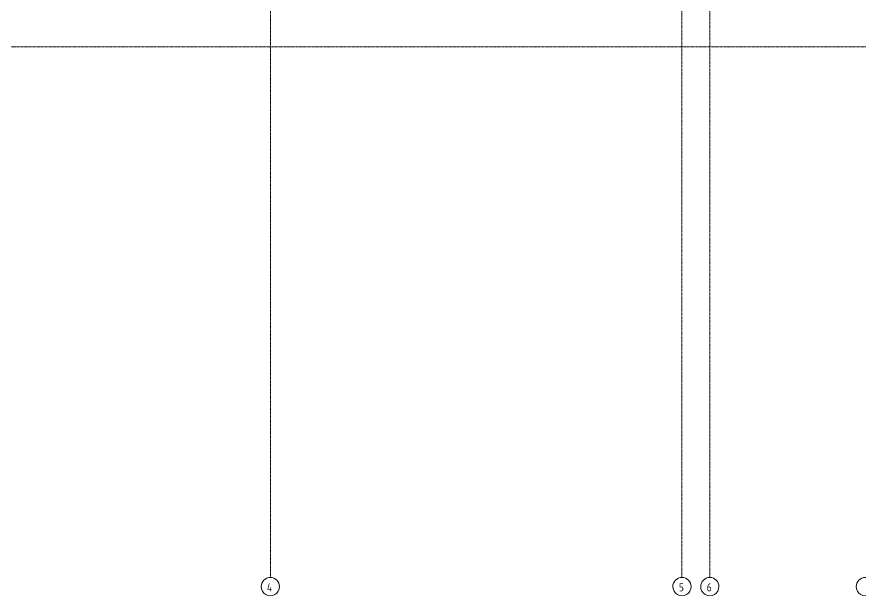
# Model space of a CAD drawing. Header units: millimetres. Extents: x -13853 to 411335, y -23261 to 161252.
# Drawn here: x 26251 to 63129, y -23261 to 2102 of the extents above; entities that cross this region are included whole.
import ezdxf

# ---------------------------------------------------------------- set-up
doc = ezdxf.new("R2010")
doc.units = ezdxf.units.MM
doc.linetypes.add('ADSK_Линия сетки', pattern=[21, 12, -3, 3, -3])
doc.layers.add('Оси', color=7, linetype='Continuous', lineweight=9)
doc.styles.add('GOST Common_2', font='GOST Common.ttf', dxfattribs={"width": 0.9, "height": 350})

# ---------------------------------------------------------------- blocks, each defined once
blk = doc.blocks.new('Ось сетки - D8-4846-001_Весь этаж')
at = {"layer": 'Оси', "lineweight": 18}
for start, end in [(360, 180), (180, 360)]:
    blk.add_arc((0, 0), 4, start, end, dxfattribs=at)

msp = doc.modelspace()

# ---------------------------------------------------------------- linework, layer by layer
at = {"layer": 'Оси', "linetype": 'ADSK_Линия сетки'}
for p, q in [((55336, 139245), (55336, -22443)), ((56556, 139245), (56556, -22443)), ((37336, 137955), (37336, -22443)), ((-13035, 785), (410517, 785))]:
    msp.add_line(p, q, dxfattribs=at)

# ---------------------------------------------------------------- block references
at = {"layer": 'Оси', "lineweight": 18, "xscale": 99.99999999999993, "yscale": 99.99999999999993, "zscale": 99.99999999999993, "rotation": 180}
for p in [(37336, -22843), (55336, -22843), (56556, -22843), (63356, -22843)]:
    msp.add_blockref('Ось сетки - D8-4846-001_Весь этаж', p, dxfattribs=at)

# ---------------------------------------------------------------- texts
at = {"layer": 'Оси', "char_height": 350, "attachment_point": 1, "style": 'GOST Common_2'}
for s, insert, width in [('\\fGOST Common|b0|i0|c204|p34|;\\W.9;4', (37187, -22699), 310.25), ('\\fGOST Common|b0|i0|c204|p34|;\\W.9;5', (55202, -22699), 274.18), ('\\fGOST Common|b0|i0|c204|p34|;\\W.9;6', (56422, -22699), 274.18)]:
    msp.add_mtext(s, dxfattribs=dict(at, insert=insert, width=width))

doc.saveas('drawing.dxf')
